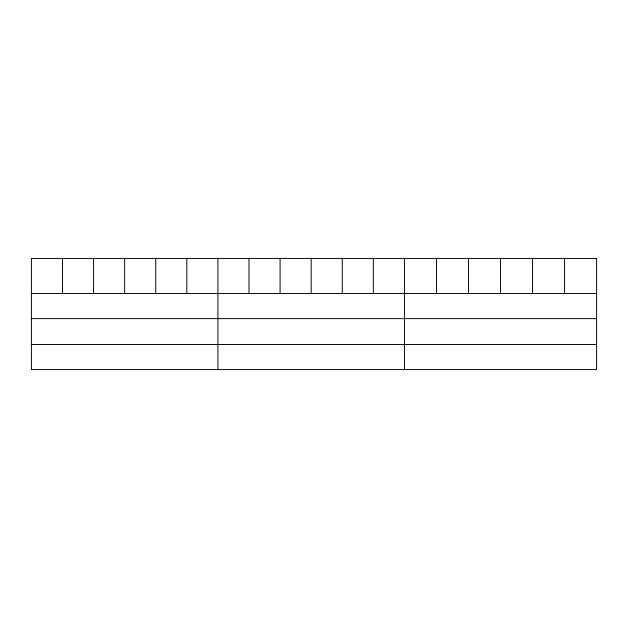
<?xml version="1.0" encoding="UTF-8"?>
<svg xmlns="http://www.w3.org/2000/svg" width="628" height="628" viewBox="0 0 628 628"><rect width="100%" height="100%" fill="white"/><g stroke="black" fill="none" stroke-linecap="round" stroke-linejoin="round"><path stroke-width="0.94" d="M596.6 318.624L596.6 258.422L31.4 258.422L31.4 369.578L596.6 369.578L596.6 318.624L31.4 318.624M31.4 293.527L596.6 293.527M31.4 344.482L596.6 344.482M564.572 258.422L564.572 293.527M532.544 258.422L532.544 293.527M500.516 258.422L500.516 293.527M468.488 258.422L468.488 293.527M436.46 258.422L436.46 293.527M404.432 258.422L404.432 369.578M373.346 258.422L373.346 293.527M342.26 258.422L342.26 293.527M311.174 258.422L311.174 293.527M280.088 258.422L280.088 293.527M249.002 258.422L249.002 293.527M217.916 258.422L217.916 369.578M186.83 258.422L186.83 293.527M155.744 258.422L155.744 293.527M124.658 258.422L124.658 293.527M93.572 258.422L93.572 293.527M62.486 258.422L62.486 293.527"/></g></svg>
